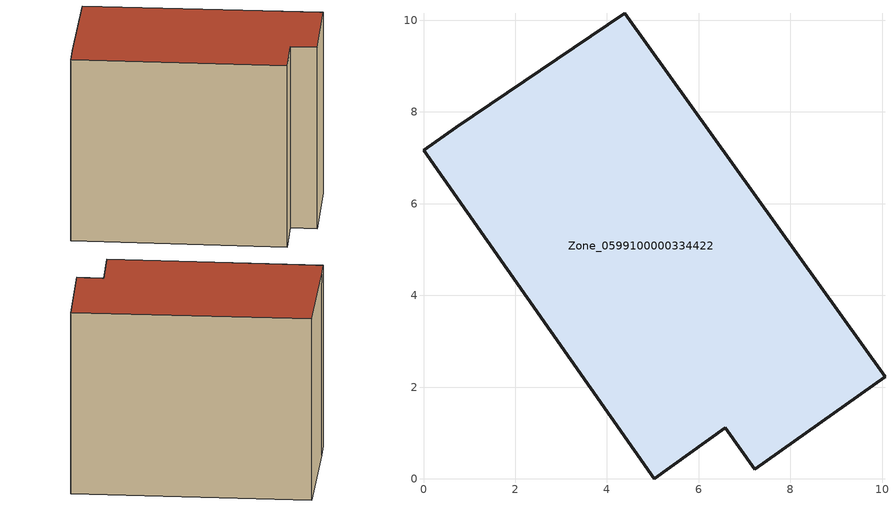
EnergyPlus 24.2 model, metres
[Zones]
Zone_0599100000334422
 floor ground (C_G): 4.39,10.15 10.06,2.23 7.22,0.21 6.58,1.11 5.03,0 0,7.16 0.71,7.67 z0
 wall outside (C_F): 0.71,7.67 0,7.16 5.03,0 6.58,1.11 7.22,0.21 10.06,2.23 4.39,10.15 0.71,7.67 z0:8
 roof outside (C_R): 4.39,10.15 0.71,7.67 0,7.16 5.03,0 6.58,1.11 7.22,0.21 10.06,2.23 z8
[BUILDING]
Pand.0599100000334422: North Axis=0; Terrain=City; Loads Convergence Tolerance Value=0.04; Temperature Convergence Tolerance Value=0.4; Solar Distribution=FullExterior; Maximum Number of Warmup Days=25; Minimum Number of Warmup Days=1
[Site:Location]
Rotterdam.The.Hague.AP_ZH_NLD Design_Conditions: Latitude=51.96; Longitude=4.45; Time Zone=1; Elevation=-4.5
[SITE:GROUNDTEMPERATURE:BUILDINGSURFACE]
18, 18, 18, 18, 18, 18, 18, 18, 18, 18, 18, 18
[MATERIAL] Thermal Absorptance=0.9; Solar Absorptance=0.7; Visible Absorptance=0.7
Name | Roughness | Thickness | Conductivity | Density | Specific Heat
G.TI.1975-1991 | MediumSmooth | 0.15 | 0.288461 | 540 | 1210
F.TI.1975-1991 | Rough | 0.3 | 0.230769 | 1920 | 840
R.TI.1975-1991 | MediumRough | 0.2 | 0.153846 | 1500 | 1000
[CONSTRUCTION]
C_G: G.TI.1975-1991
C_F: F.TI.1975-1991
C_R: R.TI.1975-1991
[ZONE]
Zone_0599100000334422: Type=1; Multiplier=1; Ceiling Height=Autocalculate; Volume=Autocalculate; Floor Area=autocalculate; Part of Total Floor Area=Yes
[ZONEINFILTRATION:DESIGNFLOWRATE]
Infil_Zone_0599100000334422: Zone or ZoneList or Space or SpaceList=Zone_0599100000334422; Schedule=AlwaysOn; Design Flow Rate Calculation Method=Flow/Area; Flow Rate per Floor Area=0.003; Constant Term Coefficient=1; Temperature Term Coefficient=0; Velocity Term Coefficient=0; Velocity Squared Term Coefficient=0
[HVACTEMPLATE:ZONE:IDEALLOADSAIRSYSTEM]
Zone_0599100000334422: Maximum Heating Supply Air Temperature=50; Minimum Cooling Supply Air Temperature=13; Maximum Heating Supply Air Humidity Ratio=0.0156; Minimum Cooling Supply Air Humidity Ratio=0.0077; Heating Limit=NoLimit; Cooling Limit=NoLimit; Dehumidification Control Type=ConstantSensibleHeatRatio; Cooling Sensible Heat Ratio=0.7; Dehumidification Setpoint=60; Humidification Control Type=None; Humidification Setpoint=30; Outdoor Air Method=None; Outdoor Air Flow Rate per Person=0.00944; Outdoor Air Flow Rate per Zone Floor Area=0; Outdoor Air Flow Rate per Zone=0; Demand Controlled Ventilation Type=None; Outdoor Air Economizer Type=NoEconomizer; Heat Recovery Type=None; Sensible Heat Recovery Effectiveness=0.7; Latent Heat Recovery Effectiveness=0.65
[ZONECONTROL:THERMOSTAT]
ThermostatControl_Zone_0599100000334422: Zone or ZoneList=Zone_0599100000334422; Control Type Schedule=DualSetpointControlType; Control 1=Thermostat_Zone_0599100000334422; Temperature Difference Between Cutout And Setpoint=0
[THERMOSTATSETPOINT:DUALSETPOINT]
Thermostat_Zone_0599100000334422: Heating Setpoint Temperature Schedule=HeatingSetpoint_Zone_0599100000334422; Cooling Setpoint Temperature Schedule=CoolingSetpoint_Zone_0599100000334422
[SCHEDULE:COMPACT]
HeatingSetpoint_Zone_0599100000334422: Through: 12/31, For: AllDays, Until: 24:00, 21
CoolingSetpoint_Zone_0599100000334422: Through: 12/31, For: AllDays, Until: 24:00, 24
DualSetpointControlType: Through: 12/31, For: AllDays, Until: 24:00, 4
AlwaysOn: Through: 12/31, For: AllDays, Until: 24:00, 1
